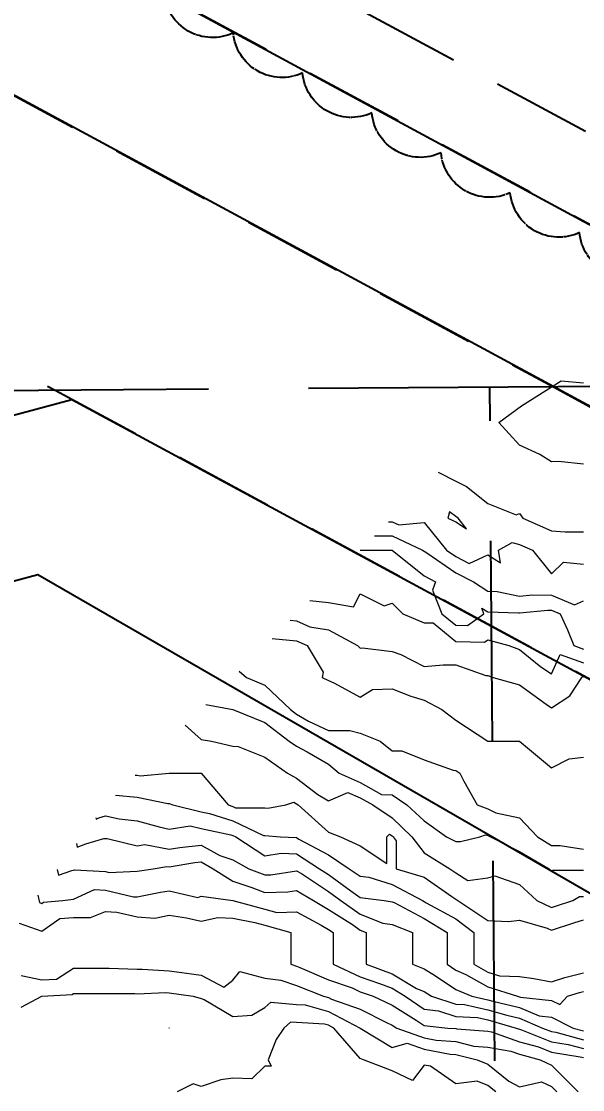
# Model space of a CAD drawing. Extents: x 532589 to 538856, y 6045658 to 6049082.
# Drawn here: x 533713.4 to 533783.5, y 6047462.4 to 6047595.9 of the extents above; entities that cross this region are included whole.
import ezdxf

# ---------------------------------------------------------------- set-up
doc = ezdxf.new("R2010")
doc.units = 0
doc.header["$LTSCALE"] = 5
doc.header["$PDSIZE"] = 0.5
for name, pattern in [('0', [1, 1, 0]), ('foc-ACCESSROAD', [3.75, 2.5, -1.25]), ('foc-LSD', [8, 5, -3]), ('foc-UNSURVEYED', [12.5, 10, -2.5])]:
    doc.linetypes.add(name, pattern=pattern)
doc.layers.get('Defpoints').update_dxf_attribs({"color": 9})
for name, color, linetype in [('C-AR', 13, 'foc-ACCESSROAD'), ('C-RW', 13, 'Continuous'), ('F-AR', 190, 'foc-ACCESSROAD'), ('F-RW', 190, 'Continuous'), ('L-SECTION-LSD', 7, 'foc-LSD'), ('L-USEC', 7, 'foc-UNSURVEYED'), ('T-BUSH', 110, '0')]:
    doc.layers.add(name, color=color, linetype=linetype)
doc.layers.add('C-AR-T', color=13, linetype='Continuous', lineweight=9)
doc.layers.add('C-RW-T', color=13, linetype='Continuous', lineweight=9)
doc.layers.add('C-TOPO-MAJR', color=7, linetype='Continuous', lineweight=15, true_color=0xd3aa5f)
doc.layers.add('C-TOPO-MINR', color=7, linetype='Continuous', lineweight=13, true_color=0xe9d5af)
doc.styles.add('80CG', font='ARIALN.TTF', dxfattribs={"height": 10})
doc.dimstyles.new('Compass 5 000', dxfattribs={"dimscale": 5, "dimtxt": 9, "dimasz": 2, "dimexe": 0.2, "dimexo": 0.0625, "dimgap": 0.5, "dimtad": 0, "dimtih": 1, "dimtoh": 1, "dimzin": 0, "dimdsep": 46, "dimtxsty": '80CG', "dimcen": 0.1, "dimse1": 1, "dimse2": 1, "dimclrd": 256, "dimclrt": 256, "dimaunit": 1, "dimadec": 4, "dimazin": 0, "dimtfac": 0.06, "dimtofl": 0, "dimtmove": 0, "dimatfit": 1, "dimfxl": 0.2, "dimtolj": 1, "dimtzin": 0, "dimlwd": -1, "dimarcsym": 0})

# ---------------------------------------------------------------- blocks, each defined once
blk = doc.blocks.new('*D549')
at = {"layer": 'C-AR-T', "transparency": 16777216}
for p, q in [((533694.72, 6047641.67), (533699.47, 6047650.47)), ((533699.47, 6047650.47), (533709.47, 6047650.47)), ((533680.45, 6047615.28), (533675.7, 6047606.48))]:
    blk.add_line(p, q, dxfattribs=at)
for points in [[(533693.25, 6047642.46), (533696.18, 6047640.88), (533689.96, 6047632.87)], [(533678.99, 6047616.07), (533681.92, 6047614.48), (533685.21, 6047624.07)]]:
    blk.add_solid(points, dxfattribs=at)
at = {"layer": 'Defpoints', "color": 0, "transparency": 16777216}
for p in [(533685.21, 6047624.07), (533752.67, 6047598.99), (533747.92, 6047590.19)]:
    blk.add_point(p, dxfattribs=at)
at = {"layer": 'C-AR-T', "transparency": 16777216, "insert": (533748.55, 6047650.47), "char_height": 10, "attachment_point": 5, "style": '80CG'}
blk.add_mtext('\\A1;Murphy\\P10.00 P/L R/W\\PLOC 210720', dxfattribs=at)
blk = doc.blocks.new('*D551')
at = {"layer": 'C-RW-T', "transparency": 16777216}
for p, q in [((533910.56, 6047508.47), (533915.96, 6047516.89)), ((533888.97, 6047474.8), (533863.6, 6047435.22)), ((533863.6, 6047435.22), (533853.6, 6047435.22))]:
    blk.add_line(p, q, dxfattribs=at)
for points in [[(533909.16, 6047509.37), (533911.96, 6047507.57), (533905.16, 6047500.05)], [(533887.57, 6047475.7), (533890.38, 6047473.9), (533894.37, 6047483.21)]]:
    blk.add_solid(points, dxfattribs=at)
at = {"layer": 'Defpoints', "color": 0, "transparency": 16777216}
for p in [(533894.55, 6047506.86), (533883.75, 6047490.02), (533894.37, 6047483.21)]:
    blk.add_point(p, dxfattribs=at)
at = {"layer": 'C-RW-T', "transparency": 16777216, "insert": (533814.06, 6047435.22), "char_height": 10, "attachment_point": 5, "style": '80CG'}
blk.add_mtext('\\A1;Murphy\\P20.00 P/L R/W\\PPLA 210396', dxfattribs=at)

msp = doc.modelspace()

# ---------------------------------------------------------------- linework, layer by layer
at = {"layer": 'C-AR', "flags": 128}
msp.add_lwpolyline([(533609.668, 6047680.248), (533677.202, 6047642.232), (533716.695, 6047618.429), (533842.242, 6047550.595), (533858.794, 6047541.66), (533938.281, 6047490.705), (533958.751, 6047481.644), (533959.502, 6047481.184), (533985.041, 6047470.006), (534033.186, 6047439.328), (534069.648, 6047414.106), (534110.106, 6047396.314), (534151.14, 6047371.643), (534175.731, 6047358.93), (534206.009, 6047343.276), (534229.673, 6047331.043), (534224.752, 6047322.326), (534206.095, 6047331.972), (534175.816, 6047347.625), (534146.261, 6047362.904), (534105.496, 6047387.414), (534064.745, 6047405.334), (534038.605, 6047423.417), (534027.628, 6047431.01), (534026.239, 6047431.906), (534025.856, 6047432.153), (533982.143, 6047460.35), (533979.375, 6047461.576), (533954.618, 6047472.534), (533953.061, 6047473.224), (533933.529, 6047481.869), (533853.706, 6047533.04), (533821.464, 6047550.45), (533711.823, 6047609.692), (533672.166, 6047633.588), (533604.796, 6047671.512)], dxfattribs=at)
at = {"layer": 'C-RW'}
msp.add_lwpolyline([(533604.796, 6047671.512), (533672.166, 6047633.588), (533711.823, 6047609.692), (533821.463, 6047550.451), (533853.706, 6047533.04), (533933.529, 6047481.869), (533953.061, 6047473.224), (533954.618, 6047472.534), (533979.375, 6047461.576), (533982.143, 6047460.35), (534025.856, 6047432.155), (534026.239, 6047431.906), (534014.857, 6047415.44), (533972.611, 6047442.691), (533924.029, 6047464.201), (533843.539, 6047515.8), (533779.923, 6047550.162), (533701.792, 6047592.375), (533661.987, 6047616.361), (533595.053, 6047654.04)], dxfattribs=at)
at = {"layer": 'C-TOPO-MAJR', "color": 9, "true_color": 0xbfbfbf, "flags": 128}
for points, elevation in [([(533749.46, 6047523.489), (533751.772, 6047523.241), (533754.889, 6047522.684), (533755.754, 6047524.306), (533758.74, 6047522.814), (533759.736, 6047523.146), (533761.063, 6047521.819), (533763.717, 6047520.68), (533764.856, 6047520.68), (533767.699, 6047518.347), (533771.262, 6047518.256), (533771.681, 6047518.561), (533774.334, 6047517.837), (533775.662, 6047517.368), (533778.317, 6047515.183), (533779.644, 6047514.298), (533780.742, 6047516.739), (533783.626, 6047515.673)], 852), ([(533733.855, 6047507.883), (533735.846, 6047506.114), (533737.173, 6047505.892), (533739.827, 6047505.279), (533740.492, 6047505.228), (533743.809, 6047503.901), (533746.653, 6047501.91), (533747.791, 6047501.274), (533750.444, 6047499.257), (533751.772, 6047498.427), (533754.196, 6047499.487), (533755.754, 6047498.803), (533757.312, 6047497.929), (533759.736, 6047496.336), (533762.195, 6047493.947), (533763.717, 6047491.956), (533766.952, 6047489.965), (533767.699, 6047489.467), (533769.193, 6047488.471), (533771.681, 6047488.827), (533772.566, 6047489.08), (533775.662, 6047487.975), (533777.806, 6047485.984), (533779.644, 6047485.131), (533780.29, 6047485.338), (533782.298, 6047485.984), (533783.128, 6047486.482), (533783.626, 6047486.482)], 853), ([(533717.868, 6047489.885), (533718.045, 6047489.146), (533719.709, 6047489.756), (533719.919, 6047489.784), (533720.044, 6047489.841), (533723.901, 6047489.614), (533724.361, 6047489.506), (533727.882, 6047489.647), (533728.148, 6047489.7), (533729.873, 6047489.965), (533731.589, 6047490.24), (533731.864, 6047490.187), (533735.087, 6047490.724), (533735.846, 6047490.804), (533737.363, 6047489.965), (533739.827, 6047488.397), (533742.18, 6047487.613), (533743.809, 6047486.979), (533746.715, 6047487.06), (533747.791, 6047487.228), (533749.886, 6047485.984), (533751.772, 6047484.864), (533754.758, 6047482.998), (533755.754, 6047482.301), (533756.501, 6047482.002), (533756.501, 6047481.255), (533756.501, 6047478.02), (533759.736, 6047476.844), (533762.781, 6047474.975), (533763.717, 6047474.607), (533764.654, 6047474.039), (533767.699, 6047473.043), (533768.755, 6047472.982), (533771.681, 6047472.332), (533774.07, 6047471.65), (533775.662, 6047471.272), (533778.529, 6047470.057), (533779.644, 6047469.608), (533780.18, 6047469.521), (533783.626, 6047468.599)], 854), ([(533772.676, 6047462.094), (533771.681, 6047462.89), (533770.353, 6047463.421), (533767.699, 6047463.089), (533764.515, 6047465.278), (533763.717, 6047465.411), (533762.296, 6047463.515), (533759.736, 6047464.697), (533756.152, 6047466.075), (533755.754, 6047466.265), (533752.436, 6047470.057), (533751.772, 6047470.403), (533751.29, 6047470.54), (533747.791, 6047470.74), (533747.044, 6047470.804), (533746.198, 6047470.057), (533745.243, 6047468.623), (533744.252, 6047466.075), (533744.606, 6047465.279), (533743.809, 6047465.279), (533742.216, 6047463.687), (533739.827, 6047463.801), (533738.334, 6047463.587), (533735.846, 6047462.758), (533734.85, 6047463.09), (533732.859, 6047462.094)], 855)]:
    msp.add_lwpolyline(points, dxfattribs=dict(at, elevation=elevation))
at = {"layer": 'C-TOPO-MINR', "color": 254, "true_color": 0xd9d9d9, "flags": 128}
for points, elevation in [([(533783.626, 6047540.532), (533780.529, 6047540.842), (533779.644, 6047540.79), (533778.196, 6047541.727), (533775.662, 6047542.888), (533773.059, 6047545.709), (533775.896, 6047547.817), (533780.87, 6047550.916), (533783.626, 6047550.686)], 851.2), ([(533765.487, 6047539.515), (533767.699, 6047538.409), (533769.026, 6047537.745), (533771.681, 6047535.622), (533775.219, 6047534.207), (533775.662, 6047534.334), (533776.061, 6047533.764), (533779.644, 6047532.206), (533781.351, 6047532.057), (533783.626, 6047532.057)], 851.2), ([(533767.983, 6047533.764), (533767.699, 6047533.997), (533766.905, 6047534.558), (533766.706, 6047533.764), (533767.699, 6047533.322), (533769.024, 6047532.439), (533767.983, 6047533.764)], 851.4), ([(533759.293, 6047533.321), (533759.736, 6047533.321), (533760.565, 6047532.934), (533763.717, 6047533.221), (533766.519, 6047529.782), (533767.699, 6047528.965), (533769.375, 6047528.106), (533771.681, 6047529.17), (533773.273, 6047528.189), (533773.008, 6047529.782), (533774.725, 6047530.719), (533775.662, 6047530.475), (533777.255, 6047529.782), (533779.644, 6047526.796), (533781.137, 6047528.289), (533783.626, 6047528.013)], 851.4), ([(533757.523, 6047531.552), (533759.736, 6047531.552), (533763.528, 6047529.782), (533763.717, 6047529.629), (533764.048, 6047529.451), (533767.699, 6047526.924), (533769.889, 6047525.8), (533771.681, 6047524.645), (533772.875, 6047524.606), (533775.662, 6047524.019), (533777.274, 6047524.189), (533779.644, 6047524.134), (533782.511, 6047522.933), (533783.626, 6047523.458)], 851.6), ([(533755.752, 6047529.78), (533755.754, 6047529.782), (533755.754, 6047529.782), (533759.736, 6047529.782), (533759.737, 6047529.781), (533763.717, 6047526.566), (533765.139, 6047525.8), (533764.765, 6047524.753), (533765.957, 6047521.819), (533767.699, 6047520.389), (533769.166, 6047520.352), (533771.183, 6047521.819), (533770.956, 6047522.543), (533771.681, 6047522.076), (533775.53, 6047521.951), (533775.662, 6047521.924), (533779.17, 6047522.293), (533779.644, 6047522.282), (533780.75, 6047521.819), (533781.634, 6047519.828), (533782.454, 6047517.837), (533783.626, 6047517.404)], 851.8), ([(533746.994, 6047521.022), (533747.791, 6047520.948), (533749.43, 6047520.179), (533751.772, 6047519.828), (533755.392, 6047517.837), (533755.754, 6047517.531), (533756.038, 6047517.553), (533759.736, 6047517.09), (533760.822, 6047516.751), (533763.717, 6047515.241), (533766.107, 6047515.448), (533767.699, 6047515.448), (533771.431, 6047514.105), (533771.681, 6047514.09), (533772.346, 6047513.855), (533775.662, 6047512.951), (533778.979, 6047510.539), (533779.644, 6047510.073), (533781.936, 6047511.563), (533783.426, 6047513.855), (533783.488, 6047513.993), (533783.626, 6047513.942)], 852.2), ([(533744.719, 6047518.747), (533747.791, 6047518.459), (533749.118, 6047517.837), (533751.11, 6047514.518), (533750.977, 6047513.855), (533751.772, 6047513.494), (533752.435, 6047513.193), (533755.754, 6047511.406), (533757.271, 6047512.339), (533759.736, 6047512.462), (533762.058, 6047511.533), (533763.717, 6047511.045), (533765.929, 6047509.874), (533767.699, 6047508.546), (533771.678, 6047505.895), (533771.681, 6047505.895), (533775.659, 6047505.895), (533775.662, 6047505.895), (533775.664, 6047505.892), (533779.644, 6047502.572), (533781.856, 6047503.68), (533783.626, 6047503.901)], 852.4), ([(533740.624, 6047514.652), (533741.534, 6047513.855), (533743.809, 6047512.918), (533747.044, 6047509.874), (533747.791, 6047509.277), (533749.283, 6047508.381), (533751.772, 6047507.22), (533754.426, 6047507.22), (533755.754, 6047506.888), (533758.243, 6047505.892), (533759.736, 6047504.698), (533760.93, 6047504.698), (533763.717, 6047503.55), (533767.338, 6047502.272), (533767.699, 6047502.216), (533768.196, 6047501.91), (533768.693, 6047500.916), (533770.353, 6047497.929), (533771.681, 6047497.431), (533772.676, 6047496.934), (533775.662, 6047496.336), (533777.902, 6047493.947), (533779.644, 6047492.875), (533780.716, 6047492.875), (533783.626, 6047492.406)], 852.6), ([(533736.443, 6047510.471), (533739.826, 6047509.874), (533739.827, 6047509.874), (533739.828, 6047509.873), (533743.809, 6047508.234), (533746.872, 6047505.892), (533747.791, 6047505.264), (533749.118, 6047504.565), (533751.772, 6047503.048), (533753.099, 6047501.91), (533755.754, 6047500.745), (533758.409, 6047499.256), (533759.736, 6047499.186), (533761.573, 6047497.929), (533763.717, 6047495.938), (533766.505, 6047493.947), (533767.699, 6047493.35), (533768.268, 6047493.379), (533770.685, 6047493.947), (533771.415, 6047494.212), (533771.681, 6047494.113), (533772.012, 6047493.947), (533775.662, 6047492.122), (533779.359, 6047489.965), (533779.644, 6047489.699), (533779.81, 6047489.799), (533783.626, 6047489.799)], 852.8), ([(533727.633, 6047501.662), (533727.882, 6047501.636), (533728.229, 6047501.564), (533731.862, 6047501.91), (533731.864, 6047501.912), (533735.844, 6047501.912), (533735.846, 6047501.911), (533735.846, 6047501.91), (533735.848, 6047501.908), (533739.258, 6047497.929), (533739.827, 6047497.748), (533740.174, 6047497.582), (533743.809, 6047497.582), (533744.188, 6047497.549), (533746.462, 6047497.929), (533747.428, 6047498.291), (533747.791, 6047498.088), (533748.001, 6047497.929), (533751.772, 6047494.516), (533753.265, 6047493.947), (533755.754, 6047492.842), (533759.071, 6047490.631), (533759.071, 6047493.947), (533759.403, 6047494.28), (533759.736, 6047494.061), (533759.853, 6047493.947), (533760.234, 6047493.448), (533760.234, 6047489.965), (533763.717, 6047488.894), (533767.2, 6047486.482), (533767.699, 6047486.15), (533767.948, 6047485.984), (533771.681, 6047483.495), (533774.277, 6047483.387), (533775.662, 6047483.519), (533779.114, 6047482.532), (533779.644, 6047482.286), (533782.442, 6047483.186), (533783.626, 6047483.566)], 853.2), ([(533725.145, 6047499.173), (533727.882, 6047498.89), (533731.691, 6047498.101), (533731.864, 6047498.118), (533732.305, 6047497.929), (533735.846, 6047497.091), (533736.907, 6047496.867), (533739.827, 6047495.938), (533743.636, 6047494.12), (533743.809, 6047494.12), (533745.799, 6047493.947), (533747.791, 6047493.845), (533748.075, 6047493.663), (533751.772, 6047491.691), (533754.361, 6047489.965), (533755.754, 6047489.037), (533756.826, 6047488.894), (533759.736, 6047487.975), (533763.519, 6047485.984), (533763.717, 6047485.876), (533763.982, 6047485.719), (533767.699, 6047483.691), (533769.928, 6047482.002), (533769.928, 6047479.773), (533769.928, 6047478.02), (533771.681, 6047477.025), (533773.141, 6047476.56), (533775.662, 6047476.48), (533777.432, 6047476.251), (533779.644, 6047475.848), (533781.311, 6047476.354), (533783.626, 6047476.967)], 853.4), ([(533722.694, 6047496.32), (533722.73, 6047496.172), (533723.088, 6047496.304), (533723.901, 6047496.556), (533725.632, 6047496.197), (533727.882, 6047495.938), (533730.607, 6047495.204), (533731.864, 6047494.902), (533734.473, 6047495.32), (533735.846, 6047494.995), (533739.562, 6047494.213), (533739.827, 6047494.128), (533740.206, 6047493.947), (533743.809, 6047491.583), (533745.854, 6047491.903), (533747.791, 6047491.803), (533750.658, 6047489.965), (533751.772, 6047489.232), (533754.559, 6047487.179), (533755.754, 6047486.382), (533758.742, 6047485.984), (533759.736, 6047485.842), (533759.969, 6047485.75), (533763.717, 6047483.724), (533766.613, 6047482.002), (533766.613, 6047479.107), (533766.613, 6047478.02), (533767.699, 6047477.296), (533768.957, 6047476.763), (533771.681, 6047475.215), (533775.379, 6047474.039), (533775.662, 6047473.971), (533775.779, 6047473.922), (533779.644, 6047473.515), (533780.692, 6047472.991), (533781.635, 6047474.039), (533783.162, 6047474.502), (533783.626, 6047474.625)], 853.6), ([(533720.281, 6047493.102), (533720.387, 6047492.659), (533721.463, 6047493.053), (533723.701, 6047493.748), (533723.901, 6047493.725), (533724.111, 6047493.737), (533727.882, 6047492.832), (533728.844, 6047492.986), (533731.864, 6047492.399), (533733.191, 6047492.62), (533735.846, 6047492.899), (533738.188, 6047491.605), (533739.827, 6047491.08), (533741.818, 6047489.965), (533743.809, 6047489.191), (533744.563, 6047489.212), (533747.791, 6047489.717), (533748.403, 6047489.354), (533751.772, 6047487.136), (533753.336, 6047485.984), (533755.754, 6047484.292), (533758.574, 6047483.163), (533759.736, 6047482.998), (533762.27, 6047482.002), (533762.27, 6047479.468), (533762.27, 6047478.02), (533763.717, 6047477.452), (533765.165, 6047476.573), (533767.699, 6047474.883), (533769.689, 6047474.039), (533771.681, 6047473.596), (533772.3, 6047473.419), (533775.662, 6047472.622), (533778.122, 6047471.58), (533779.644, 6047471.419), (533782.368, 6047470.057), (533783.626, 6047469.721)], 853.8), ([(533715.455, 6047486.667), (533715.68, 6047485.727), (533715.937, 6047485.637), (533716.142, 6047485.78), (533718.59, 6047485.984), (533719.919, 6047486.165), (533722.532, 6047487.352), (533723.901, 6047487.272), (533727.423, 6047486.443), (533727.882, 6047486.461), (533730.802, 6047487.046), (533731.864, 6047487.209), (533735.448, 6047486.381), (533735.846, 6047486.552), (533739.827, 6047485.984), (533739.827, 6047485.984), (533739.828, 6047485.984), (533743.809, 6047484.889), (533745.319, 6047484.474), (533747.791, 6047484.562), (533750.854, 6047482.92), (533751.772, 6047482.375), (533752.369, 6047482.002), (533752.369, 6047481.405), (533752.369, 6047478.02), (533755.754, 6047476.447), (533758.171, 6047475.603), (533759.736, 6047475.034), (533761.358, 6047474.039), (533763.717, 6047472.405), (533765.538, 6047472.219), (533767.699, 6047471.512), (533770.381, 6047471.357), (533771.681, 6047471.068), (533775.22, 6047470.057), (533775.662, 6047469.901), (533775.878, 6047469.842), (533779.644, 6047468.323), (533781.711, 6047467.99), (533783.626, 6047467.477)], 854.2), ([(533713.112, 6047483.158), (533715.937, 6047482.175), (533718.183, 6047483.738), (533719.919, 6047483.883), (533722.02, 6047483.883), (533723.901, 6047484.606), (533725.334, 6047484.55), (533727.882, 6047483.933), (533730.066, 6047483.8), (533731.864, 6047484.146), (533734.036, 6047483.812), (533735.846, 6047483.424), (533737.954, 6047483.876), (533739.827, 6047483.772), (533742.573, 6047483.238), (533743.809, 6047482.898), (533747.067, 6047482.002), (533747.067, 6047478.744), (533747.067, 6047478.02), (533747.791, 6047477.779), (533748.189, 6047477.622), (533751.772, 6047476.086), (533754.715, 6047475.078), (533755.754, 6047474.595), (533757.347, 6047474.039), (533759.736, 6047472.919), (533762.722, 6047471.052), (533763.717, 6047470.363), (533766.704, 6047470.057), (533767.699, 6047469.976), (533767.806, 6047469.95), (533771.681, 6047469.659), (533772.163, 6047469.574), (533775.662, 6047468.34), (533778.03, 6047467.69), (533779.644, 6047467.039), (533783.243, 6047466.458), (533783.626, 6047466.356)], 854.4), ([(533713.369, 6047476.607), (533715.937, 6047476.08), (533717.783, 6047476.175), (533719.919, 6047477.543), (533720.397, 6047477.543), (533723.901, 6047477.543), (533724.378, 6047477.543), (533727.882, 6047477.408), (533728.472, 6047477.431), (533731.864, 6047477.196), (533732.82, 6047477.065), (533735.846, 6047476.647), (533738.689, 6047475.177), (533739.827, 6047476.03), (533740.712, 6047477.136), (533743.809, 6047476.268), (533745.8, 6047476.03), (533747.791, 6047475.366), (533751.16, 6047474.039), (533751.772, 6047473.866), (533752.134, 6047473.677), (533755.754, 6047472.399), (533759.033, 6047470.76), (533759.736, 6047470.43), (533760.333, 6047470.057), (533763.717, 6047468.848), (533765.222, 6047468.553), (533767.699, 6047468.351), (533769.959, 6047467.797), (533771.681, 6047467.668), (533774.576, 6047467.161), (533775.662, 6047466.778), (533778.222, 6047466.075), (533779.644, 6047465.412), (533782.962, 6047462.094)], 854.6), ([(533713.35, 6047472.645), (533715.937, 6047474.038), (533715.94, 6047474.036), (533715.94, 6047474.039), (533719.725, 6047474.233), (533719.919, 6047474.357), (533723.582, 6047474.357), (533723.901, 6047474.357), (533727.564, 6047474.357), (533727.882, 6047474.345), (533731.421, 6047474.481), (533731.864, 6047474.451), (533734.849, 6047474.039), (533735.846, 6047473.754), (533736.245, 6047473.64), (533739.827, 6047471.491), (533742.187, 6047471.679), (533743.809, 6047472.633), (533744.556, 6047473.292), (533747.791, 6047473.015), (533748.876, 6047472.953), (533751.772, 6047472.135), (533755.754, 6047470.057), (533755.754, 6047470.057), (533755.754, 6047470.057), (533759.736, 6047467.639), (533761.616, 6047468.177), (533763.717, 6047467.426), (533766.991, 6047466.783), (533767.699, 6047466.726), (533770.354, 6047466.075), (533771.681, 6047465.545), (533774.335, 6047463.422), (533775.662, 6047462.707), (533778.4, 6047463.338), (533779.644, 6047462.757), (533780.307, 6047462.094)], 854.8), ([(533731.864, 6047470.057), (533731.864, 6047470.059), (533731.862, 6047470.06), (533731.863, 6047470.057), (533731.864, 6047470.057), (533731.865, 6047470.056), (533731.864, 6047470.057)], 854.8)]:
    msp.add_lwpolyline(points, dxfattribs=dict(at, elevation=elevation))
at = {"layer": 'F-AR', "flags": 128}
for points in [[(533595.053, 6047654.039), (533662.094, 6047616.301), (533701.809, 6047592.363), (533779.909, 6047550.162), (533843.543, 6047515.792), (533924.026, 6047464.198), (533972.611, 6047442.691), (534014.857, 6047415.44), (534016.512, 6047414.373), (534027.223, 6047406.964), (534054.939, 6047387.792), (534096.279, 6047369.612), (534136.503, 6047345.427), (534175.987, 6047325.015), (534206.265, 6047309.362), (534222.883, 6047300.77), (534358.589, 6047221.816), (534361.025, 6047220.519)], [(534346.929, 6047194.048), (534343.994, 6047195.61), (534208.446, 6047274.471), (534206.521, 6047275.466), (534176.243, 6047291.119), (534121.874, 6047319.227), (534082.46, 6047342.926), (534040.237, 6047361.493), (533999.849, 6047389.433), (533958.326, 6047416.215), (533909.78, 6047437.705), (533828.302, 6047489.938), (533717.611, 6047549.73), (533686.605, 6047566.488), (533642.784, 6047594.4), (533581.006, 6047628.85)]]:
    msp.add_lwpolyline(points, dxfattribs=at)
at = {"layer": 'F-RW', "elevation": -854.8, "flags": 128}
msp.add_lwpolyline([(533416.836, 6047680.248), (533430.242, 6047630.338), (533477.429, 6047572.14), (533577.835, 6047518.832), (533652.205, 6047509.747), (533715.436, 6047526.731), (533963.741, 6047383.49), (533977.078, 6047404.168), (533959.182, 6047415.711), (533910.661, 6047437.19), (533829.224, 6047489.396), (533719.692, 6047548.562), (533650.773, 6047530.05), (533583.933, 6047538.216), (533490.388, 6047587.881), (533448.436, 6047639.622), (533437.524, 6047680.248)], dxfattribs=at)
at = {"layer": 'L-SECTION-LSD'}
msp.add_line((533777.934, 6046745.963), (533771.931, 6047550.124), dxfattribs=at)
at = {"layer": 'L-USEC'}
msp.add_line((534174.266, 6047552.918), (533369.596, 6047547.33), dxfattribs=at)
at = {"layer": 'T-BUSH', "flags": 128}
msp.add_lwpolyline([(534370.365, 6047238.059, -0.2666011), (534366.801, 6047242.974, -0.5205671), (534358.057, 6047247.805, -0.5205671), (534349.313, 6047252.635, -0.5205671), (534340.568, 6047257.465, -0.5205671), (534331.824, 6047262.296, -0.5205671), (534323.08, 6047267.126, -0.5205671), (534314.335, 6047271.956, -0.5205671), (534305.591, 6047276.786, -0.5205671), (534296.91, 6047281.729, -0.5205671), (534288.276, 6047286.752, -0.5205671), (534279.641, 6047291.776, -0.5205671), (534271.006, 6047296.799, -0.5205671), (534262.371, 6047301.823, -0.5205671), (534253.737, 6047306.846, -0.5205671), (534245.102, 6047311.87, -0.5205671), (534236.467, 6047316.893, -0.5205671), (534227.723, 6047321.719, -0.5205671), (534218.849, 6047326.306, -0.5205671), (534209.975, 6047330.894, -0.5205671), (534201.101, 6047335.482, -0.5205671), (534192.227, 6047340.069, -0.5205671), (534183.353, 6047344.657, -0.5205671), (534174.479, 6047349.245, -0.5205671), (534165.605, 6047353.833, -0.5205671), (534160.094, 6047359.455, -0.5205671), (534164.852, 6047368.239, -0.5205671), (534169.61, 6047377.023, -0.5205671), (534174.368, 6047385.807, -0.5205671), (534179.149, 6047394.578, -0.5205671), (534184.453, 6047403.043, -0.5205671), (534189.758, 6047411.508, -0.5205671), (534195.062, 6047419.973, -0.5205671), (534199.956, 6047428.678, -0.5205671), (534204.736, 6047437.45, -0.5205671), (534209.516, 6047446.222, -0.5205671), (534214.296, 6047454.994, -0.5205671), (534219.076, 6047463.766, -0.5205671), (534223.856, 6047472.538, -0.5205671), (534228.636, 6047481.31, -0.5205671), (534233.416, 6047490.081, -0.5205671), (534238.196, 6047498.853, -0.5205671), (534242.976, 6047507.625, -0.5205671), (534247.756, 6047516.397, -0.5205671), (534252.536, 6047525.169, -0.5205671), (534253.968, 6047533.902, -0.5205671), (534245.252, 6047538.783, -0.5205671), (534236.536, 6047543.664, -0.5205671), (534227.82, 6047548.544, -0.5205671), (534219.103, 6047553.425, -0.5205671), (534210.387, 6047558.305, -0.5205671), (534201.67, 6047563.186, -0.5205671), (534192.954, 6047568.066, -0.5205671), (534184.238, 6047572.947, -0.5205671), (534175.521, 6047577.828, -0.5205671), (534166.805, 6047582.708, -0.5205671), (534158.089, 6047587.589, -0.5205671), (534149.372, 6047592.469, -0.5205671), (534140.656, 6047597.35, -0.5205671), (534131.94, 6047602.23, -0.5205671), (534123.223, 6047607.111, -0.5205671), (534114.507, 6047611.991, -0.5205671), (534105.79, 6047616.872, -0.5205671), (534097.074, 6047621.752, -0.5205671), (534088.358, 6047626.633, -0.5205671), (534079.641, 6047631.514, -0.5205671), (534070.925, 6047636.394, -0.5205671), (534062.209, 6047641.275, -0.5205671), (534053.492, 6047646.155, -0.5205671), (534046.48, 6047641.502, -0.5205671), (534041.493, 6047632.846, -0.5205671), (534036.507, 6047624.19, -0.5205671), (534031.52, 6047615.534, -0.5205671), (534026.533, 6047606.878, -0.5205671), (534021.547, 6047598.222, -0.5205671), (534016.56, 6047589.566, -0.5205671), (534011.573, 6047580.91, -0.5205671), (534006.587, 6047572.254, -0.5205671), (534001.6, 6047563.598, -0.5205671), (533996.613, 6047554.941, -0.5205671), (533991.626, 6047546.285, -0.5205671), (533986.64, 6047537.629, -0.5205671), (533981.653, 6047528.973, -0.5205671), (533976.666, 6047520.317, -0.5205671), (533971.68, 6047511.661, -0.5205671), (533966.129, 6047503.637, -0.5205671), (533956.884, 6047500.615, -0.5205671), (533947.44, 6047503.58, -0.5205671), (533939.065, 6047509.027, -0.5205671), (533930.691, 6047514.473, -0.5205671), (533922.317, 6047519.92, -0.5205671), (533913.595, 6047524.022, -0.5205671), (533907.796, 6047516, -0.5205671), (533902.378, 6047507.608, -0.5205671), (533895.661, 6047504.587, -0.5205671), (533887.006, 6047509.577, -0.5205671), (533878.352, 6047514.567, -0.5205671), (533869.697, 6047519.556, -0.5205671), (533861.043, 6047524.546, -0.5205671), (533852.389, 6047529.535, -0.5205671), (533843.734, 6047534.525, -0.5205671), (533835.08, 6047539.515, -0.5205671), (533826.425, 6047544.504, -0.5205671), (533817.771, 6047549.494, -0.5205671), (533809.117, 6047554.483, -0.5205671), (533800.462, 6047559.473, -0.5205671), (533791.808, 6047564.463, -0.5205671), (533783.153, 6047569.452, -0.5205671), (533774.499, 6047574.442, -0.5205671), (533765.845, 6047579.431, -0.5205671), (533757.19, 6047584.421, -0.5205671), (533748.536, 6047589.411, -0.5205671), (533739.881, 6047594.4, -0.5205671), (533731.227, 6047599.39, -0.5205671), (533722.573, 6047604.379, -0.5205671), (533713.918, 6047609.369, -0.5205671), (533705.433, 6047614.638, -0.5205671), (533697.007, 6047620.005, -0.5205671), (533688.582, 6047625.371, -0.5205671), (533680.156, 6047630.738, -0.5205671), (533671.73, 6047636.105, -0.5205671), (533663.132, 6047641.182, -0.5205671), (533654.407, 6047646.047, -0.5205671), (533645.682, 6047650.912, -0.5205671), (533636.957, 6047655.777, -0.5205671), (533628.232, 6047660.643, -0.5205671), (533619.507, 6047665.508, -0.5205671), (533610.782, 6047670.373, -0.2793172), (533604.49, 6047670.963, -0.2793172)], format="xyb", dxfattribs=at)

# ---------------------------------------------------------------- dimensions: what is measured, and where the dimension line sits
at = {"layer": 'C-AR-T', "color": 3}
dim = msp.add_linear_dim(base=(533685.206, 6047624.073), p1=(533752.67, 6047598.991), p2=(533747.915, 6047590.19), angle=241.61667, text='Murphy\\P10.00 P/L R/W\\PLOC 210720', dimstyle='Compass 5 000', dxfattribs=at)
dim.commit()
dim.dimension.update_dxf_attribs({"geometry": '*D549', "text_midpoint": (533748.555, 6047650.47), "dimtype": 161})
at = {"layer": 'C-RW-T', "color": 3}
dim = msp.add_linear_dim(base=(533894.37, 6047483.214), p1=(533894.547, 6047506.859), p2=(533883.753, 6047490.02), angle=237.33802, text='Murphy\\P20.00 P/L R/W\\PPLA 210396', dimstyle='Compass 5 000', dxfattribs=at)
dim.commit()
dim.dimension.update_dxf_attribs({"geometry": '*D551', "text_midpoint": (533814.062, 6047435.218), "dimtype": 161})

doc.saveas('drawing.dxf')
